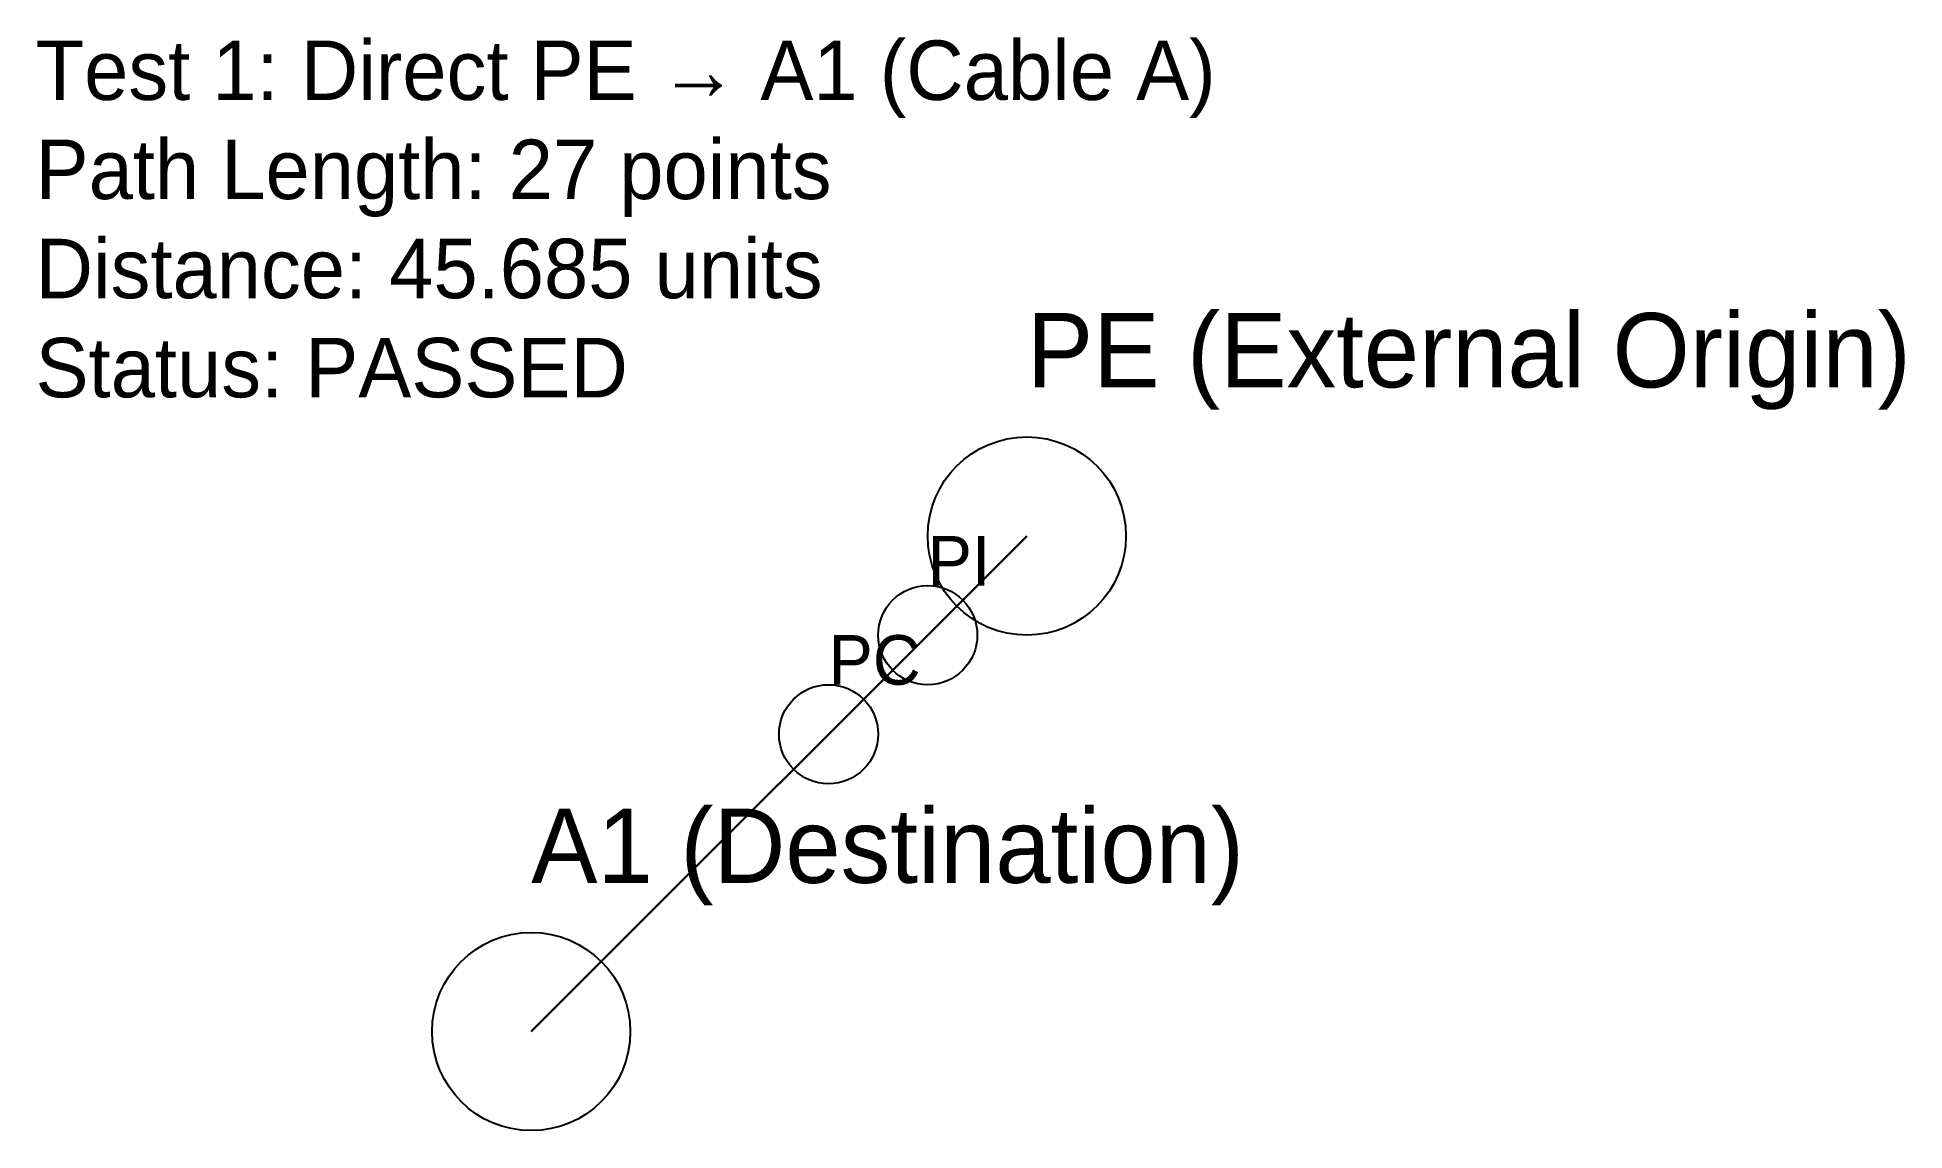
# Model space of a CAD drawing. Header units: metres. Extents: x 160.9 to 198.5, y 10.5 to 32.6.
import ezdxf

# ---------------------------------------------------------------- set-up
doc = ezdxf.new("R2010")
doc.units = ezdxf.units.M
for name, color, linetype in [('DESTINATION', 1, 'Continuous'), ('EXTERNAL_POINTS', 6, 'Continuous'), ('LABELS', 7, 'Continuous'), ('ORIGIN', 3, 'Continuous'), ('PATH_LINE', 5, 'Continuous')]:
    doc.layers.add(name, color=color, linetype=linetype)

msp = doc.modelspace()

# ---------------------------------------------------------------- linework, layer by layer
at = {"layer": 'DESTINATION'}
msp.add_circle((170.839, 12.53, 156.634), 2, dxfattribs=at)
at = {"layer": 'EXTERNAL_POINTS'}
for centre in [(178.839, 20.53, 164.634), (176.839, 18.53, 162.634)]:
    msp.add_circle(centre, 1, dxfattribs=at)
at = {"layer": 'ORIGIN'}
msp.add_circle((180.839, 22.53, 166.634), 2, dxfattribs=at)
at = {"layer": 'PATH_LINE', "lineweight": 30}
msp.add_line((180.839, 22.53, 166.634), (170.839, 12.53, 156.634), dxfattribs=at)

# ---------------------------------------------------------------- texts
at = {"layer": 'LABELS'}
for s, height, p in [('PE (External Origin)', 1.5, (180.839, 25.53, 166.634)), ('PI', 1, (178.839, 21.53, 164.634)), ('PC', 1, (176.839, 19.53, 162.634)), ('A1 (Destination)', 1.5, (170.839, 15.53, 156.634))]:
    msp.add_text(s, height=height, dxfattribs=at).set_placement(p)
at = {"layer": 'LABELS', "insert": (160.839, 32.53, 166.634), "char_height": 1.2, "attachment_point": 1}
msp.add_mtext('Test 1: Direct PE → A1 (Cable A)\\PPath Length: 27 points\\PDistance: 45.685 units\\PStatus: PASSED', dxfattribs=at)

doc.saveas('drawing.dxf')
